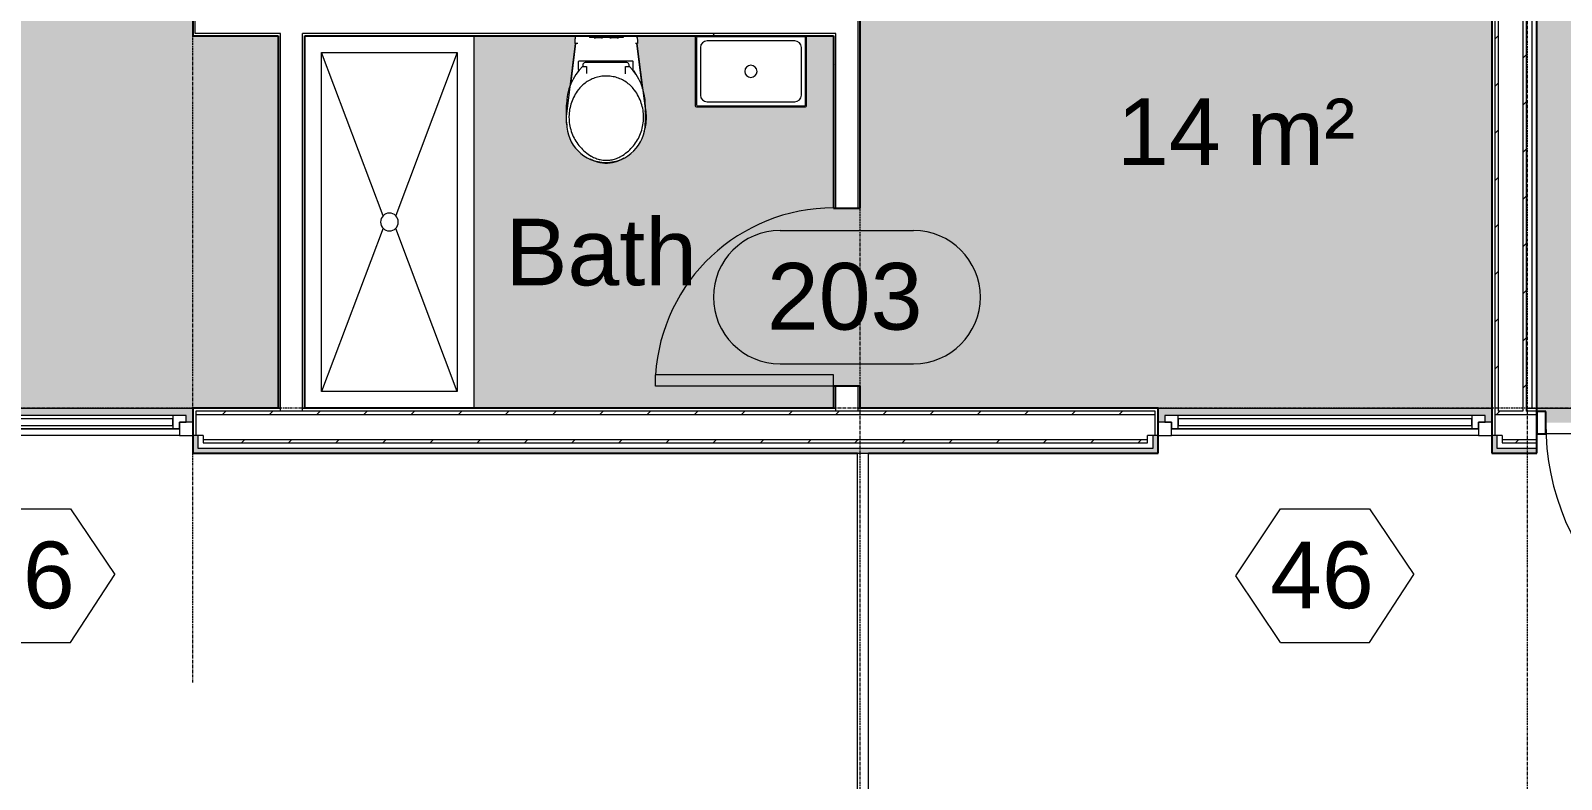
# Model space of a CAD drawing. Header units: millimetres. Extents: x -14653 to 55044, y -19588 to 11008.
# Drawn here: x 39833 to 46713, y -4871 to -1502 of the extents above; entities that cross this region are included whole.
import ezdxf

# ---------------------------------------------------------------- set-up
doc = ezdxf.new("R2010")
doc.units = ezdxf.units.MM
doc.linetypes.add('Grid Line', pattern=[22.225, 12.7, -3.175, 3.175, -3.175])
for name, color, linetype, lineweight in [('A-AREA-IDEN', 2, 'Continuous', 9), ('A-AREA-PATT', 32, 'Continuous', 9), ('A-DOOR', 31, 'Continuous', 9), ('A-DOOR-IDEN', 31, 'Continuous', 9), ('A-FLOR', 192, 'Continuous', 9), ('A-FLOR-HRAL', 11, 'Continuous', 9), ('A-GENM', 13, 'Continuous', 9), ('A-GLAZ', 151, 'Continuous', 9), ('A-GLAZ-CWMG', 51, 'Continuous', 9), ('A-GLAZ-IDEN', 152, 'Continuous', 9), ('A-WALL', 113, 'Continuous', 9), ('A-WALL-PATT', 111, 'Continuous', 25), ('I-WALL', 2, 'Continuous', 9), ('P-SANR-FIXT', 6, 'Continuous', 9), ('S-GRID', 1, 'Continuous', 9), ('S-STRS', 31, 'Continuous', 9)]:
    doc.layers.add(name, color=color, linetype=linetype, lineweight=lineweight)
doc.styles.add('Arial_4', font='arial.ttf', dxfattribs={"height": 300})
pattern_1 = [(45, (36499.83, 0), (-106.066, 106.066), [])]
pattern_2 = [(0, (36499.83, 0), (812.8, 203.2), [33.528, -576.072, 33.528, -576.072, -3251.2]), (0, (36499.83, 0), (812.8, 203.2), [-1219.2, 33.528, -1185.672, 33.528, -576.072, -1422.4]), (0, (36499.83, 0), (812.8, 203.2), [-3048, 33.528, -372.872, 33.528, -982.472]), (120, (36804.63, 101.6), (-582.3764, 602.3054), [33.528, -576.072, 33.528, -576.072, -3251.2]), (120, (36804.63, 101.6), (-582.3764, 602.3054), [-1219.2, 33.528, -1185.672, 33.528, -576.072, -1422.4]), (120, (36804.63, 101.6), (-582.3764, 602.3054), [-3048, 33.528, -372.872, 33.528, -982.472]), (240, (36906.23, 508), (-230.4236, -805.5054), [33.528, -576.072, 33.528, -576.072, -3251.2]), (240, (36906.23, 508), (-230.4236, -805.5054), [-1219.2, 33.528, -1185.672, 33.528, -576.072, -1422.4]), (240, (36906.23, 508), (-230.4236, -805.5054), [-3048, 33.528, -372.872, 33.528, -982.472])]

# ---------------------------------------------------------------- blocks, each defined once
blk = doc.blocks.new('Single-Flush - 800 x 2100-235155-Level 2')
at = {"layer": 'A-DOOR', "lineweight": 18}
for p, q in [((350, -60), (350, -860.1)), ((400, -60), (350, -60)), ((400, -60), (400, -860.1)), ((400, -860.1), (350, -860.1))]:
    blk.add_line(p, q, dxfattribs=at)
at = {"layer": 'A-DOOR'}
blk.add_arc((400, -60), 801.7, 180, 266.42425, dxfattribs=at)
blk = doc.blocks.new('Single Window - Standard-850328-Level 2')
at = {"layer": 'A-GLAZ', "lineweight": 18}
for p, q in [((-690, 21), (-750, 21)), ((-690, -39), (-690, 21)), ((750, 21), (690, 21)), ((690, 21), (690, -39)), ((-750, -39), (-690, -39)), ((660, -24), (-660, -24)), ((-660, -24), (-660, -54)), ((-660, -54), (660, -54)), ((660, -54), (660, -24)), ((690, -39), (750, -39))]:
    blk.add_line(p, q, dxfattribs=at)
at = {"layer": 'A-GLAZ'}
for p, q in [((-690, 21), (690, 21)), ((-720, -39), (-720, -69)), ((-690, -39), (-720, -39)), ((-690, -9), (690, -9)), ((-660, -9), (-690, -9)), ((-690, -9), (-690, -39)), ((660, -9), (-660, -9)), ((-660, -69), (-660, -9)), ((690, -9), (660, -9)), ((660, -9), (660, -69)), ((690, -39), (690, -9)), ((720, -39), (690, -39)), ((720, -69), (720, -39)), ((-720, -69), (-660, -69)), ((-660, -69), (660, -69)), ((660, -69), (720, -69))]:
    blk.add_line(p, q, dxfattribs=at)
blk = doc.blocks.new('Entrance door - Entrance door-978895-Level 2')
at = {"layer": 'A-DOOR', "lineweight": 18}
for p, q in [((394.6, 300), (394.6, -1140)), ((420, 300), (420, -1140))]:
    blk.add_line(p, q, dxfattribs=at)
at = {"layer": 'A-DOOR'}
blk.add_line((394.6, 300), (420, 300), dxfattribs=at)
for radius, start, end in [(300, 360, 90), (1140, 180, 270)]:
    blk.add_arc((420, 0), radius, start, end, dxfattribs=at)
blk = doc.blocks.new('Rectangular Mullion - 64 x 128 rectangular-978896-Level 2')
at = {"layer": 'A-GLAZ-CWMG', "lineweight": 25}
for p, q in [((0, 50), (-40, 50)), ((-40, 50), (-40, -50)), ((0, -50), (0, 50)), ((-40, -50), (0, -50))]:
    blk.add_line(p, q, dxfattribs=at)
blk = doc.blocks.new('Top Rail Type - Top Rail_Internal_-V20-Level 2')
at = {"layer": 'A-FLOR-HRAL'}
for p, q in [((7049.4, -3403.6), (7099.4, -3403.6)), ((7049.4, -5301.6), (7049.4, -3403.6)), ((7099.4, -5301.6), (7099.4, -3403.6)), ((7049.4, -6201.6), (7049.4, -5301.6)), ((7099.4, -6201.6), (7099.4, -5301.6)), ((7049.4, -6511.1), (7049.4, -6201.6)), ((7099.4, -6511.1), (7099.4, -6201.6)), ((7049.4, -6511.1), (7099.4, -6511.1))]:
    blk.add_line(p, q, dxfattribs=at)
blk = doc.blocks.new('Walvit_Hung Bowl_604118 W - Walvit-V23-Level 2')
at = {"layer": 'A-GENM'}
for p, q in [((-76.2, 569.9), (-76.2, 561.6)), ((76.2, 561.6), (-76.2, 561.6)), ((-54.6, 561.6), (-54.6, 560.1)), ((-54.6, 560.1), (-49.1, 560.1)), ((-16.5, 560.1), (-54.6, 560.1)), ((-22.1, 560.1), (-16.5, 560.1)), ((-16.5, 560.1), (-16.5, 561.6)), ((16.5, 561.6), (16.5, 560.1)), ((16.5, 560.1), (22.1, 560.1)), ((54.6, 560.1), (16.5, 560.1)), ((49.1, 560.1), (54.6, 560.1)), ((54.6, 560.1), (54.6, 561.6)), ((76.2, 569.9), (76.2, 561.6)), ((-178.5, 206.4), (-138, 535.6)), ((-138, 535.6), (-160.9, 349.2)), ((-128.5, 535.6), (-139.4, 535.6)), ((139.4, 535.6), (131.5, 535.6)), ((163.1, 331.8), (138, 535.6)), ((138, 535.6), (178.5, 206.4)), ((-126, 452.4), (-126, 421.9)), ((119, 455.3), (-123.1, 455.3)), ((-105.9, 438.6), (-105.9, 430.9)), ((-105.9, 430.9), (-88.6, 430.9)), ((92.2, 449), (-95.6, 449)), ((-88.6, 430.9), (-88.6, 399.5)), ((86.4, 398.4), (86.4, 430.9)), ((86.4, 430.9), (102.6, 430.9)), ((102.6, 430.9), (102.6, 438.6)), ((120.5, 418.3), (120.5, 453.8)), ((-124.8, 411.9), (-123.2, 411.9)), ((120, 411.9), (124.8, 411.9)), ((-178.5, 176.9), (-178.5, 259.5)), ((175.3, 259.5), (175.3, 176.9)), ((178.5, 206.4), (175.3, 232.1)), ((72.7, 16.7), (78.5, 20.2))]:
    blk.add_line(p, q, dxfattribs=at)
at = {"layer": 'A-GENM', "flags": 128}
for points in [[(-139.4, 535.6), (-139.7, 535.8), (-139.9, 536.4), (-140.1, 537.2), (-140.2, 538.4), (-140.3, 539.9), (-140.3, 541.7), (-140.3, 543.7), (-140.2, 545.8), (-140.1, 548.1), (-139.9, 550.5), (-139.6, 553), (-139.3, 555.4), (-139, 557.8), (-138.6, 560.1), (-138.3, 562.2), (-137.9, 564.1), (-137.5, 565.9), (-137.1, 567.3), (-136.7, 568.4), (-136.3, 569.3), (-136, 569.8), (-135.7, 569.9)], [(135.7, 569.9), (136, 569.8), (136.3, 569.3), (136.7, 568.4), (137.1, 567.3), (137.5, 565.9), (137.9, 564.1), (138.3, 562.2), (138.6, 560.1), (139, 557.8), (139.3, 555.4), (139.6, 553), (139.9, 550.5), (140.1, 548.1), (140.2, 545.8), (140.3, 543.7), (140.3, 541.7), (140.3, 539.9), (140.2, 538.4), (140.1, 537.2), (139.9, 536.4), (139.7, 535.8), (139.4, 535.6)], [(125.4, 327.3), (121.5, 332.2), (117.3, 337), (112.9, 341.6), (108.4, 346), (103.7, 350.3), (98.8, 354.3), (93.7, 358.2), (88.6, 361.8), (83.2, 365.2), (77.8, 368.5), (72.2, 371.5), (66.5, 374.2), (60.7, 376.8), (54.7, 379.1), (48.7, 381.2), (42.7, 383), (36.5, 384.6), (30.3, 385.9), (24.1, 387), (17.8, 387.9), (11.5, 388.4), (5.1, 388.8), (-1.2, 388.9), (-7.5, 388.7), (-13.9, 388.3), (-20.2, 387.6), (-26.5, 386.6), (-32.7, 385.5), (-38.9, 384), (-45, 382.4), (-51, 380.4), (-57, 378.3), (-62.9, 375.9), (-68.7, 373.3), (-74.3, 370.4), (-79.9, 367.3), (-85.3, 364), (-90.6, 360.5), (-95.7, 356.8), (-100.7, 352.9), (-105.5, 348.7), (-110.2, 344.4), (-114.6, 339.9), (-118.9, 335.3), (-123, 330.4), (-125.9, 326.8)], [(-125.9, 326.8), (-130.7, 320.3), (-135.2, 313.6), (-139.5, 306.7), (-143.5, 299.6), (-147.2, 292.4), (-150.6, 285), (-153.7, 277.6), (-156.5, 270), (-159, 262.2), (-161.2, 254.4), (-163.1, 246.6), (-164.7, 238.6), (-165.9, 230.6), (-166.9, 222.5), (-167.5, 214.5), (-167.7, 206.4), (-167.8, 203.5)], [(167.8, 203.5), (167.6, 211.6), (167.1, 219.7), (166.3, 227.7), (165.1, 235.8), (163.7, 243.7), (161.9, 251.7), (159.8, 259.5), (157.4, 267.2), (154.7, 274.9), (151.7, 282.4), (148.4, 289.8), (144.8, 297.1), (140.9, 304.2), (136.7, 311.1), (132.3, 317.9), (127.5, 324.5), (125.4, 327.3)], [(-178.5, 232.2), (-179.5, 223.7), (-180.1, 215.1), (-180.4, 206.5), (-180.5, 203.5)], [(180.5, 203.5), (180.3, 212.1), (179.8, 220.7), (178.9, 229.3), (177.7, 237.8), (176.1, 246.3), (175.3, 249.9)], [(-180.5, 203.5), (-180.3, 194.9), (-179.8, 186.3), (-178.9, 177.7), (-177.7, 169.2), (-176.9, 164.5)], [(-167.8, 203.5), (-167.6, 195.4), (-167.1, 187.3), (-166.3, 179.2), (-165.2, 171.2), (-163.8, 163.2), (-162, 155.3), (-159.9, 147.5), (-157.5, 139.7), (-154.8, 132.1), (-151.8, 124.5), (-148.5, 117.1), (-144.9, 109.9), (-141.1, 102.8), (-136.9, 95.8), (-132.5, 89), (-127.8, 82.4), (-122.8, 76), (-117.6, 69.8), (-112.1, 63.8), (-106.4, 58), (-100.5, 52.5), (-94.4, 47.2), (-88, 42.2), (-81.5, 37.4), (-74.8, 32.9), (-67.9, 28.6), (-66.3, 27.7)], [(66.3, 27.7), (73.3, 31.9), (80, 36.4), (86.6, 41.1), (93, 46.1), (99.2, 51.3), (105.2, 56.8), (110.9, 62.5), (116.4, 68.5), (121.7, 74.6), (126.7, 81), (131.5, 87.6), (136, 94.3), (140.2, 101.2), (144.1, 108.3), (147.8, 115.5), (151.1, 122.9), (154.2, 130.4), (157, 138), (159.4, 145.8), (161.6, 153.6), (163.4, 161.5), (164.9, 169.4), (166.1, 177.5), (167, 185.5), (167.5, 193.6), (167.8, 201.7), (167.8, 203.5)], [(170.2, 137.6), (171.6, 142.2), (173.9, 150.5), (175.8, 158.9), (177.4, 167.3), (178.7, 175.8), (179.6, 184.4), (180.2, 193), (180.5, 201.6), (180.5, 203.5)], [(-71.1, 15.8), (-67.6, 13.9), (-62.4, 11.3), (-57.1, 8.9), (-51.7, 6.7), (-46.2, 4.8), (-40.6, 3.1), (-35, 1.5), (-29.3, 0.3), (-23.6, -0.8), (-17.8, -1.6), (-12.1, -2.2), (-6.2, -2.6), (-0.4, -2.7), (5.4, -2.6), (11.2, -2.3), (17, -1.7), (22.8, -0.9), (28.5, 0.1), (34.2, 1.3), (39.8, 2.8), (45.4, 4.5), (50.8, 6.4), (56.3, 8.6), (61.6, 10.9), (66.8, 13.5), (71.9, 16.3), (72.7, 16.7)], [(-66.3, 27.7), (-61.7, 25.2), (-56.9, 22.8), (-52.1, 20.6), (-47.1, 18.6), (-42.1, 16.8), (-37.1, 15.2), (-31.9, 13.9), (-26.8, 12.7), (-21.5, 11.7), (-16.3, 11), (-11, 10.4), (-5.7, 10.1), (-0.4, 10), (4.9, 10.1), (10.2, 10.4), (15.5, 10.9), (20.8, 11.6), (26, 12.5), (31.2, 13.7), (36.3, 15), (41.4, 16.6), (46.4, 18.3), (51.3, 20.3), (56.2, 22.4), (61, 24.8), (65.6, 27.3), (66.3, 27.7)]]:
    blk.add_lwpolyline(points, dxfattribs=at)
at = {"layer": 'A-GENM'}
for centre, radius, start, end in [((64.3, 259.5), 242.9, 134.5026, 180), ((-123.1, 452.4), 2.96, 90, 180), ((-116.1, 421.9), 9.94, 180, 235.18186), ((-95.6, 438.6), 10.3, 90, 180), ((92.2, 438.6), 10.3, 360, 90), ((-67.5, 259.5), 242.9, 0, 45.5361), ((114.2, 418.3), 6.35, 315, 360), ((119, 453.8), 1.52, 0, 90), ((156.4, 243.4), 327.9, 149.07733, 149.9712), ((-156.4, 243.4), 327.9, 28.23488, 30.92267), ((-1.6, 176.9), 176.9, 180, 270), ((-1.6, 176.9), 176.9, 270, 0)]:
    blk.add_arc(centre, radius, start, end, dxfattribs=at)
for points, knots in [([(-138.3, 562.1), (-138.2, 562.4), (-138.1, 563), (-137.9, 564), (-137.6, 565.5), (-137.1, 567.1), (-136.7, 568.6), (-136.2, 569.6), (-135.8, 569.9), (-135.7, 569.9)], [0.7606274, 0.7606274, 0.7606274, 0.7606274, 0.7857143, 0.8214286, 0.8571429, 0.8928571, 0.9285714, 0.9642857, 0.9979324, 0.9979324, 0.9979324, 0.9979324]), ([(138.3, 562.1), (138.2, 562.4), (138.1, 563), (137.9, 564), (137.6, 565.5), (137.1, 567.1), (136.7, 568.6), (136.2, 569.6), (135.8, 569.9), (135.7, 569.9)], [-0.2393726, -0.2393726, -0.2393726, -0.2393726, -0.2142857, -0.1785714, -0.1428571, -0.1071429, -0.0714286, -0.0357143, -0.0020676, -0.0020676, -0.0020676, -0.0020676]), ([(124.8, 411.9), (124.7, 411.7), (124.4, 411.1), (123.8, 410.1), (123.4, 409.4), (123.2, 409.1)], [-1, -1, -1, -1, -0.75, -0.625, -0.5, -0.5, -0.5, -0.5])]:
    blk.add_open_spline(points, degree=3, knots=knots, dxfattribs=at)
blk.add_open_spline([(-124.2, 410.8), (-124.5, 411.3), (-124.7, 411.7), (-124.8, 411.9)], degree=3, dxfattribs=at)
blk = doc.blocks.new('M_Shower Stall-2D - M_Shower Stall-2D-936387-Level 2')
at = {"layer": 'P-SANR-FIXT'}
for p, q in [((0, 760), (1676, 760)), ((75, 685), (809.1, 408.9)), ((75, 75), (75, 685)), ((75, 685), (1601, 685)), ((1601, 685), (866.9, 408.9)), ((1601, 685), (1601, 75)), ((810.4, 352.4), (75, 75)), ((865.6, 352.4), (1601, 75)), ((1601, 75), (75, 75))]:
    blk.add_line(p, q, dxfattribs=at)
for start, end in [(360, 180), (180, 360)]:
    blk.add_arc((838, 380), 40, start, end, dxfattribs=at)
blk = doc.blocks.new('Lavatory-TOTO-Luminist_Rectangle_Vessel_LLT151 - Standard-937021-Level 2')
at = {"layer": 'P-SANR-FIXT'}
for p, q in [((-250, 155), (-250, -155)), ((-245, 150), (-245, -150)), ((240, 155), (-240, 155)), ((245, -150), (245, 150)), ((250, -155), (250, 155)), ((-227, 106.85), (-227, -106.85)), ((196.85, 137), (-196.85, 137)), ((227, -106.85), (227, 106.85)), ((-196.85, -137), (196.85, -137)), ((-245, -160), (245, -160)), ((-240, -155), (240, -155))]:
    blk.add_line(p, q, dxfattribs=at)
for centre, radius, start, end in [((-245, 155), 5, 90, 180), ((-240, 150), 5, 90, 180), ((240, 150), 5, 0, 90), ((245, 155), 5, 360, 90), ((-196.85, 106.85), 30.15, 90, 180), ((196.85, 106.85), 30.15, 360, 90), ((0, 0), 27.5, 0, 180), ((0, 0), 27.5, 180, 0), ((-196.85, -106.85), 30.15, 180, 270), ((196.85, -106.85), 30.15, 270, 0), ((-245, -155), 5, 180, 270), ((-240, -150), 5, 180, 270), ((240, -150), 5, 270, 360), ((245, -155), 5, 270, 360)]:
    blk.add_arc(centre, radius, start, end, dxfattribs=at)
blk = doc.blocks.new('M_Window Tag - M_Window Tag-859086-Level 2')
at = {"layer": 'A-GLAZ-IDEN'}
for p, q in [((-4, 0), (-2, 3)), ((-2, 3), (2, 3)), ((2, 3), (4, 0.05)), ((-2, -3), (-4, 0)), ((2, -3), (4, 0.05)), ((-2, -3), (2, -3))]:
    blk.add_line(p, q, dxfattribs=at)
blk = doc.blocks.new('M_Door Tag - M_Door Tag-862910-Level 2')
at = {"layer": 'A-DOOR-IDEN'}
for p, q in [((-3, 3), (3, 3)), ((-3, -3), (3, -3))]:
    blk.add_line(p, q, dxfattribs=at)
for centre, start, end in [((-3, 0), 90, 270), ((3, 0), 270, 90)]:
    blk.add_arc(centre, 3, start, end, dxfattribs=at)

msp = doc.modelspace()

# ---------------------------------------------------------------- hatches: boundary and pattern name
at = {"layer": 'A-AREA-PATT'}
for color, points in [(41, [(48082.8, -3266.6), (48082.8, -3216.6), (49511.8, -3216.6), (49511.8, -3201.6), (48102.8, -3201.6), (48102.8, -1920.7), (48367, -1920.7), (48367, 2798.4), (48204.4, 2798.4), (48204.4, -1907.8), (48154.4, -1907.8), (48154.4, 2798.4), (48041.8, 2798.4), (48041.8, 2848.4), (46601.8, 2848.4), (46601.8, 2798.4), (43561.8, 2798.4), (43561.8, 2860.4), (43531.8, 2860.4), (43531.8, 2830.4), (42091.8, 2830.4), (42091.8, 2860.4), (42031.8, 2860.4), (42031.8, 2830.4), (40591.8, 2830.4), (40591.8, 2860.4), (40561.8, 2860.4), (40561.8, 2798.4), (37621.8, 2798.4), (37621.8, 2698.4), (37561.8, 2698.4), (37561.8, 1898.4), (37621.8, 1898.4), (37621.8, 1418.4), (37740.8, 1418.4), (37740.8, 1358.4), (38540.8, 1358.4), (38540.8, 1418.4), (40821.8, 1418.4), (40821.8, 1383.4), (40781.8, 1383.4), (40781.8, 1391.1), (39836.8, 1391.1), (39836.8, 1358.4), (41691.8, 1358.4), (41691.8, 1380.9), (41686.8, 1380.9), (41686.8, 1418.4), (42051.7, 1418.4), (42051.7, 1380.9), (42046.7, 1380.9), (42046.7, 1358.4), (43901.7, 1358.4), (43901.7, 1391.1), (42956.7, 1391.1), (42956.7, 1383.4), (42916.7, 1383.4), (42916.7, 1418.4), (45500.8, 1418.4), (45500.8, 1358.4), (46300.8, 1358.4), (46300.8, 1418.4), (46602.8, 1418.4), (46602.8, -3216.6), (46642.8, -3216.6), (46642.8, -3266.6), (47867.8, -3266.6)]), (253, [(42594.6, -3201.6), (43441.8, -3201.6), (43441.8, -3101.6), (43501.8, -3101.6), (43501.8, -2301.6), (43441.8, -2301.6), (43441.8, -1525.6), (43315.4, -1525.6), (43318.9, -1527.1), (43320.4, -1530.6), (43320.2, -1841.9), (43315.4, -1845.6), (42824.1, -1845.4), (42820.4, -1840.6), (42820.4, -1530.6), (42825.4, -1525.6), (42556, -1525.6), (42559.4, -1537.7), (42560.7, -1555.6), (42559.4, -1559.9), (42558.2, -1559.9), (42581.2, -1745.1), (42585, -1768.8), (42590.9, -1788), (42600.6, -1894.5), (42594.6, -1941.6), (42591.3, -1951.7), (42589.2, -1965.6), (42570.6, -2008.8), (42542.3, -2044.9), (42506.2, -2072.2), (42454.6, -2093.9), (42429.8, -2097.3), (42417.7, -2097.9), (42379.6, -2092), (42326.8, -2069.1), (42291.5, -2040.8), (42265, -2005.8), (42247.3, -1959.9), (42241.8, -1910.4), (42240.2, -1889.1), (42241.8, -1874.4), (42242.2, -1832.1), (42247.5, -1785.2), (42260, -1741.7), (42281.4, -1559.9), (42280.8, -1559.3), (42280, -1553.8), (42281.4, -1537.7), (42282.1, -1533.3), (42284.7, -1525.6), (41825.5, -1525.6), (41825.5, -3201.6)])]:
    msp.add_hatch(color=color, dxfattribs=at).paths.add_polyline_path(points, flags=0)
h = msp.add_hatch(color=254, dxfattribs=at)
h.paths.add_polyline_path([(40531.8, -3263.6), (40561.8, -3263.6), (40561.8, -3201.6), (40945.5, -3201.6), (40945.5, -1525.6), (40561.8, -1525.6), (40561.8, -261.6), (40621.8, -261.6), (40621.8, 538.4), (40561.8, 538.4), (40561.8, 1298.4), (38540.8, 1298.4), (38540.8, 1358.4), (37740.8, 1358.4), (37740.8, 1298.4), (37621.8, 1298.4), (37621.8, -3201.6), (39061.8, -3201.6), (39061.8, -3263.6), (39091.8, -3263.6), (39091.8, -3233.6), (40531.8, -3233.6)], flags=0)
h.paths.add_polyline_path([(39836.8, 1325.7), (40621.8, 1325.7), (40621.8, 1358.4), (39836.8, 1358.4)], flags=0)
h = msp.add_hatch(color=254, dxfattribs=at)
h.paths.add_polyline_path([(46400.8, -3263.6), (46400.8, 1298.4), (46300.8, 1298.4), (46300.8, 1358.4), (45500.8, 1358.4), (45500.8, 1298.4), (43176.7, 1298.4), (43176.7, -1085.6), (43561.8, -1085.6), (43561.8, -2301.6), (43501.8, -2301.6), (43501.8, -3101.6), (43561.8, -3101.6), (43561.8, -3201.6), (44900.8, -3201.6), (44900.8, -3263.6), (44930.8, -3263.6), (44930.8, -3233.6), (46370.8, -3233.6), (46370.8, -3263.6)], flags=0)
h.paths.add_polyline_path([(43234.5, 1325.7), (43901.7, 1325.7), (43901.7, 1358.4), (43116.7, 1358.4), (43116.7, 1325.7), (43166.7, 1325.7)], flags=0)
at = {"layer": 'A-WALL-PATT', "lineweight": 9}
h = msp.add_hatch(dxfattribs=at)
h.set_pattern_fill('FP_1', color=256, style=0, pattern_type=2)
h.set_pattern_definition(pattern_1)
h.paths.add_polyline_path([(46413.8, -3214.6), (46428.8, -3214.6), (46428.8, 1408.4), (46413.8, 1408.4), (46413.8, -3214.6)], flags=0)
h = msp.add_hatch(dxfattribs=at)
h.set_pattern_fill('FP_1', color=256, style=0, pattern_type=2)
h.set_pattern_definition(pattern_1)
h.paths.add_polyline_path([(46540.8, -3214.6), (46555.8, -3214.6), (46555.8, 1408.4), (46540.8, 1408.4), (46540.8, -3209.8)], flags=0)
h = msp.add_hatch(dxfattribs=at)
h.set_pattern_fill('FP_3', color=256, style=0, pattern_type=2)
h.set_pattern_definition(pattern_2)
h.paths.add_polyline_path([(40571.8, -1525.6), (40571.8, -261.6), (40561.8, -261.6), (40561.8, -1525.6), (40568.6, -1525.6)], flags=0)
h.paths.add_polyline_path([(40561.8, 538.4), (40571.8, 538.4), (40571.8, 1298.4), (40561.8, 1298.4), (40561.8, 600.4)], flags=0)
h = msp.add_hatch(dxfattribs=at)
h.set_pattern_fill('FP_3', color=256, style=0, pattern_type=2)
h.set_pattern_definition(pattern_2)
h.paths.add_polyline_path([(43441.8, -3201.6), (43451.8, -3201.6), (43451.8, -3101.6), (43441.8, -3101.6)], flags=0)
h.paths.add_polyline_path([(43441.8, -2301.6), (43451.8, -2301.6), (43451.8, -1515.6), (43441.8, -1515.6), (43441.8, -2281.7)], flags=0)
h.paths.add_polyline_path([(43441.8, -1415.6), (43451.8, -1415.6), (43451.8, -1195.6), (43441.8, -1195.6), (43441.8, -1405.6)], flags=0)
h = msp.add_hatch(dxfattribs=at)
h.set_pattern_fill('FP_3', color=256, style=0, pattern_type=2)
h.set_pattern_definition(pattern_2)
h.paths.add_polyline_path([(43441.8, -1525.6), (43441.8, -1515.6), (41055.5, -1515.6), (41055.5, -1525.6), (43315.4, -1525.6)], flags=0)
h.paths.add_polyline_path([(40945.5, -1525.6), (40955.5, -1525.6), (40955.5, -1515.6), (40571.8, -1515.6), (40571.8, -1525.6), (40681.8, -1525.6)], flags=0)
h = msp.add_hatch(dxfattribs=at)
h.set_pattern_fill('FP_3', color=256, style=0, pattern_type=2)
h.set_pattern_definition(pattern_2)
h.paths.add_polyline_path([(40945.5, -3201.6), (40955.5, -3201.6), (40955.5, -1525.6), (40945.5, -1525.6), (40945.5, -3006.8)], flags=0)
h = msp.add_hatch(dxfattribs=at)
h.set_pattern_fill('FP_1', color=256, style=0, pattern_type=2)
h.set_pattern_definition(pattern_1)
h.paths.add_polyline_path([(49561.8, -3229.6), (49561.8, -3214.6), (49511.8, -3214.6), (49511.8, -3229.6)], flags=0)
h.paths.add_polyline_path([(46413.8, -3229.6), (46602.8, -3229.6), (46602.8, -3214.6), (46413.8, -3214.6)], flags=0)
h.paths.add_polyline_path([(41276.3, -3229.6), (44887.8, -3229.6), (44887.8, -3214.6), (40574.8, -3214.6), (40574.8, -3229.6), (41065.5, -3229.6)], flags=0)
h.paths.add_polyline_path([(37074.8, -3229.6), (39048.8, -3229.6), (39048.8, -3214.6), (37074.8, -3214.6)], flags=0)
h.paths.add_polyline_path([(35171.8, -3229.6), (35548.8, -3229.6), (35548.8, -3214.6), (34574.8, -3214.6), (34574.8, -3229.6), (35071.8, -3229.6)], flags=0)
h.paths.add_polyline_path([(33014.8, -3229.6), (33048.8, -3229.6), (33048.8, -3214.6), (30048.8, -3214.6), (30048.8, -3229.6), (32048.3, -3229.6)], flags=0)
h = msp.add_hatch(dxfattribs=at)
h.set_pattern_fill('FP_3', color=256, style=0, pattern_type=2)
h.set_pattern_definition(pattern_2)
h.paths.add_polyline_path([(46400.8, -3403.6), (46602.8, -3403.6), (46602.8, -3381.6), (46422.8, -3381.6), (46422.8, -3323.6), (46400.8, -3323.6), (46400.8, -3381.6)], flags=0)
h.paths.add_polyline_path([(40574.8, -3403.6), (44900.8, -3403.6), (44900.8, -3323.6), (44878.8, -3323.6), (44878.8, -3381.6), (40583.8, -3381.6), (40583.8, -3323.6), (40561.8, -3323.6), (40561.8, -3403.6)], flags=0)
h.paths.add_polyline_path([(49511.8, -3403.6), (49561.8, -3403.6), (49561.8, -3381.6), (49511.8, -3381.6)], flags=0)
h.paths.add_polyline_path([(37321.4, -3403.6), (39061.8, -3403.6), (39061.8, -3323.6), (39039.8, -3323.6), (39039.8, -3381.6), (37083.8, -3381.6), (37083.8, -3323.6), (37061.8, -3323.6), (37061.8, -3403.6), (37137.7, -3403.6)], flags=0)
h.paths.add_polyline_path([(35514.8, -3403.6), (35561.8, -3403.6), (35561.8, -3323.6), (35539.8, -3323.6), (35539.8, -3381.6), (34583.8, -3381.6), (34583.8, -3323.6), (34561.8, -3323.6), (34561.8, -3403.6), (35344, -3403.6)], flags=0)
h.paths.add_polyline_path([(33014.8, -3403.6), (33061.8, -3403.6), (33061.8, -3323.6), (33039.8, -3323.6), (33039.8, -3381.6), (29881.8, -3381.6), (29881.8, -3403.6), (32048.3, -3403.6)], flags=0)
h = msp.add_hatch(dxfattribs=at)
h.set_pattern_fill('FP_1', color=256, style=0, pattern_type=2)
h.set_pattern_definition(pattern_1)
h.paths.add_polyline_path([(49561.8, -3356.6), (49561.8, -3341.6), (49511.8, -3341.6), (49511.8, -3356.6), (49524.3, -3356.6)], flags=0)
h.paths.add_polyline_path([(46602.8, -3356.6), (46602.8, -3341.6), (46447.8, -3341.6), (46447.8, -3356.6), (46549.5, -3356.6)], flags=0)
h.paths.add_polyline_path([(41825.5, -3356.6), (44853.8, -3356.6), (44853.8, -3341.6), (40608.8, -3341.6), (40608.8, -3356.6), (41276.3, -3356.6)], flags=0)
h.paths.add_polyline_path([(39014.8, -3356.6), (39014.8, -3341.6), (37108.8, -3341.6), (37108.8, -3356.6), (38639.7, -3356.6)], flags=0)
h.paths.add_polyline_path([(35514.8, -3356.6), (35514.8, -3341.6), (34608.8, -3341.6), (34608.8, -3356.6), (35344, -3356.6)], flags=0)
h.paths.add_polyline_path([(30061.8, -3356.6), (33014.8, -3356.6), (33014.8, -3341.6), (29921.8, -3342.4), (29921.8, -3356.6), (30033.8, -3356.6)], flags=0)

# ---------------------------------------------------------------- linework, layer by layer
at = {"layer": 'A-FLOR'}
for p, q in [((39061.8, -3201.6), (40561.8, -3201.6)), ((44900.8, -3201.6), (46400.8, -3201.6)), ((46602.8, -3201.6), (48102.8, -3201.6))]:
    msp.add_line(p, q, dxfattribs=at)
at = {"layer": 'A-WALL'}
for p, q in [((46413.8, 1408.4), (46413.8, -3323.6)), ((46428.8, 1408.4), (46428.8, -3214.6)), ((46540.8, 1408.4), (46540.8, -3214.6)), ((46555.8, 1408.4), (46555.8, -3214.6)), ((46580.8, 1418.4), (46580.8, -3201.6)), ((40571.8, -1515.6), (40571.8, -261.6)), ((43551.8, -2301.6), (43551.8, -1095.6)), ((40955.5, -1515.6), (40571.8, -1515.6)), ((40955.5, -3214.6), (40955.5, -1515.6)), ((43451.8, -1515.6), (41055.5, -1515.6)), ((41055.5, -3214.6), (41055.5, -1515.6)), ((43451.8, -2301.6), (43451.8, -1515.6)), ((43451.8, -3214.6), (43451.8, -3101.6)), ((43551.8, -3214.6), (43551.8, -3101.6)), ((40574.8, -3214.6), (40574.8, -3323.6)), ((44887.8, -3214.6), (40574.8, -3214.6)), ((40574.8, -3229.6), (44887.8, -3229.6)), ((40945.5, -3201.6), (40955.5, -3201.6)), ((41055.5, -3201.6), (41065.5, -3201.6)), ((43441.8, -3201.6), (43451.8, -3201.6)), ((43551.8, -3201.6), (43561.8, -3201.6)), ((44887.8, -3323.6), (44887.8, -3214.6)), ((46413.8, -3229.6), (46602.8, -3229.6)), ((46540.8, -3214.6), (46428.8, -3214.6)), ((46555.8, -3201.6), (46602.8, -3201.6)), ((46602.8, -3214.6), (46555.8, -3214.6)), ((40608.8, -3323.6), (40561.8, -3323.6)), ((40583.8, -3323.6), (40583.8, -3381.6)), ((40608.8, -3323.6), (40608.8, -3356.6)), ((40608.8, -3341.6), (44853.8, -3341.6)), ((40608.8, -3356.6), (44853.8, -3356.6)), ((44900.8, -3323.6), (44853.8, -3323.6)), ((44853.8, -3356.6), (44853.8, -3323.6)), ((44878.8, -3381.6), (44878.8, -3323.6)), ((46447.8, -3323.6), (46400.8, -3323.6)), ((46422.8, -3323.6), (46422.8, -3381.6)), ((46447.8, -3323.6), (46447.8, -3356.6)), ((46447.8, -3341.6), (46602.8, -3341.6)), ((46447.8, -3356.6), (46602.8, -3356.6)), ((40583.8, -3381.6), (44878.8, -3381.6)), ((46422.8, -3381.6), (46602.8, -3381.6))]:
    msp.add_line(p, q, dxfattribs=at)
at = {"layer": 'A-WALL', "lineweight": 25}
for p, q in [((46602.8, -3403.6), (46602.8, 1418.4)), ((46400.8, 1298.4), (46400.8, -3403.6)), ((40945.5, -3201.6), (40561.8, -3201.6)), ((40561.8, -3201.6), (40561.8, -3403.6)), ((43441.8, -3201.6), (41065.5, -3201.6)), ((44900.8, -3201.6), (43561.8, -3201.6)), ((44900.8, -3403.6), (44900.8, -3201.6)), ((40561.8, -3403.6), (43549.3, -3403.6)), ((43599.3, -3403.6), (44900.8, -3403.6)), ((46400.8, -3403.6), (46602.8, -3403.6))]:
    msp.add_line(p, q, dxfattribs=at)
at = {"layer": 'I-WALL', "lineweight": 25}
for p, q in [((40561.8, -261.6), (40561.8, -1525.6)), ((43561.8, -2301.6), (43561.8, -1085.6)), ((40561.8, -1525.6), (40945.5, -1525.6)), ((40945.5, -1525.6), (40945.5, -3201.6)), ((41065.5, -1525.6), (43441.8, -1525.6)), ((41065.5, -3201.6), (41065.5, -1525.6)), ((43441.8, -1525.6), (43441.8, -2301.6)), ((43441.8, -2301.6), (43561.8, -2301.6)), ((43441.8, -3101.6), (43441.8, -3201.6)), ((43561.8, -3101.6), (43441.8, -3101.6)), ((43561.8, -3201.6), (43561.8, -3101.6))]:
    msp.add_line(p, q, dxfattribs=at)
at = {"layer": 'S-GRID', "linetype": 'Grid Line'}
for p, q in [((40561.8, -4435.6), (40561.8, 7069.6)), ((43561.8, -18096.1), (43561.8, 7069.6)), ((46561.8, -18096.1), (46561.8, 7069.6)), ((50921, -3201.6), (26852.5, -3201.6))]:
    msp.add_line(p, q, dxfattribs=at)
at = {"layer": 'S-STRS'}
msp.add_line((48082.8, -3316.6), (46642.8, -3316.6), dxfattribs=at)

# ---------------------------------------------------------------- block references
at = {"layer": 'A-DOOR', "rotation": 269.9999999999999}
msp.add_blockref('Single-Flush - 800 x 2100-235155-Level 2', (43501.8, -2701.6), dxfattribs=at)
at = {"layer": 'A-DOOR'}
msp.add_blockref('Entrance door - Entrance door-978895-Level 2', (47362.8, -3266.6), dxfattribs=at)
at = {"layer": 'A-DOOR-IDEN', "xscale": 99.99999999999993, "yscale": 99.99999999999993, "zscale": 99.99999999999993}
msp.add_blockref('M_Door Tag - M_Door Tag-862910-Level 2', (43501.8, -2701.6), dxfattribs=at)
at = {"layer": 'A-FLOR-HRAL'}
msp.add_blockref('Top Rail Type - Top Rail_Internal_-V20-Level 2', (36499.8, 0), dxfattribs=at)
at = {"layer": 'A-GENM'}
msp.add_blockref('Walvit_Hung Bowl_604118 W - Walvit-V23-Level 2', (42420.4, -2095.5), dxfattribs=at)
at = {"layer": 'A-GLAZ', "rotation": 180}
for p in [(39811.8, -3302.6), (45650.8, -3302.6)]:
    msp.add_blockref('Single Window - Standard-850328-Level 2', p, dxfattribs=at)
at = {"layer": 'A-GLAZ-CWMG', "rotation": 180}
msp.add_blockref('Rectangular Mullion - 64 x 128 rectangular-978896-Level 2', (46602.8, -3266.6), dxfattribs=at)
at = {"layer": 'A-GLAZ-IDEN', "xscale": 99.99999999999993, "yscale": 99.99999999999993, "zscale": 99.99999999999993}
for p in [(39811.8, -3954.6), (45650.8, -3954.6)]:
    msp.add_blockref('M_Window Tag - M_Window Tag-859086-Level 2', p, dxfattribs=at)
at = {"layer": 'P-SANR-FIXT', "rotation": 269.9999999999994}
msp.add_blockref('M_Shower Stall-2D - M_Shower Stall-2D-936387-Level 2', (41065.5, -1525.6), dxfattribs=at)
at = {"layer": 'P-SANR-FIXT'}
msp.add_blockref('Lavatory-TOTO-Luminist_Rectangle_Vessel_LLT151 - Standard-937021-Level 2', (43070.4, -1685.6), dxfattribs=at)

# ---------------------------------------------------------------- texts
at = {"layer": 'A-AREA-IDEN', "char_height": 300, "attachment_point": 1, "style": 'Arial_4'}
for s, insert, width in [('14 m²', (44715.5, -1807.7), 1330.801), ('Bath', (41966.4, -2348.5), 1066.244)]:
    msp.add_mtext(s, dxfattribs=dict(at, insert=insert, width=width))
at = {"layer": 'A-DOOR-IDEN', "insert": (43142.4, -2547.7), "char_height": 300, "width": 865.822, "attachment_point": 1, "style": 'Arial_4'}
msp.add_mtext('203', dxfattribs=at)
at = {"layer": 'A-GLAZ-IDEN', "char_height": 300, "width": 577.215, "attachment_point": 1, "style": 'Arial_4'}
for insert in [(39564.9, -3801.2), (45403.9, -3801.2)]:
    msp.add_mtext('46', dxfattribs=dict(at, insert=insert))

doc.saveas('drawing.dxf')
